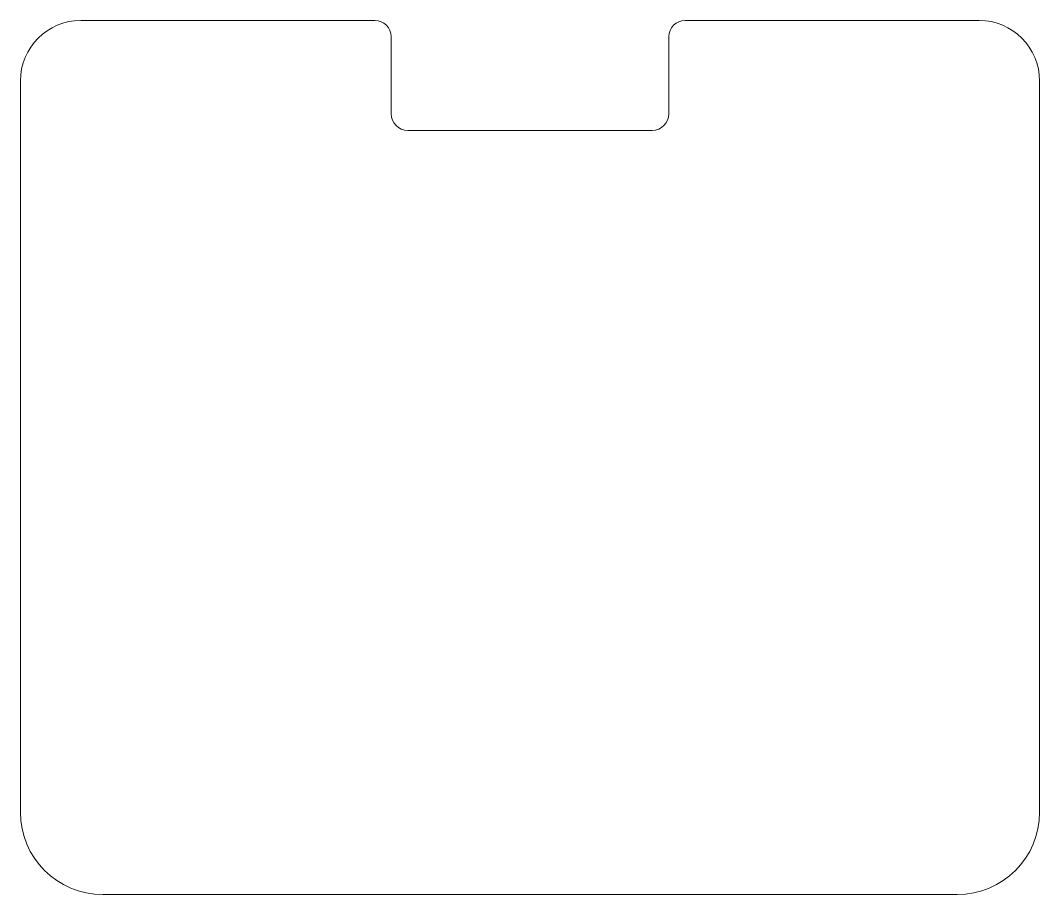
# Model space of a CAD drawing. Header units: millimetres. Extents: x -186 to 186, y 0 to 318.
import ezdxf

# ---------------------------------------------------------------- set-up
doc = ezdxf.new("R2010")
doc.units = ezdxf.units.MM

msp = doc.modelspace()

# ---------------------------------------------------------------- linework, layer by layer
at = {"color": 7, "linetype": 'Continuous', "lineweight": 15}
for p, q in [((-56.5, 318), (-163.5, 318)), ((163.5, 318), (56.5, 318)), ((-50.5, 284), (-50.5, 312)), ((50.5, 312), (50.5, 284)), ((-185.5, 296), (-185.5, 30)), ((185.5, 30), (185.5, 296)), ((44.5, 278), (-44.5, 278)), ((-155.5, 0), (155.5, 0))]:
    msp.add_line(p, q, dxfattribs=at)
for centre, radius, start, end in [((-163.5, 296), 22, 90, 180), ((-56.5, 312), 6, 0, 90), ((56.5, 312), 6, 90, 180), ((163.5, 296), 22, 0, 90), ((-44.5, 284), 6, 180, 270), ((44.5, 284), 6, 270, 0), ((-155.5, 30), 30, 180, 270), ((155.5, 30), 30, 270, 0)]:
    msp.add_arc(centre, radius, start, end, dxfattribs=at)

doc.saveas('drawing.dxf')
